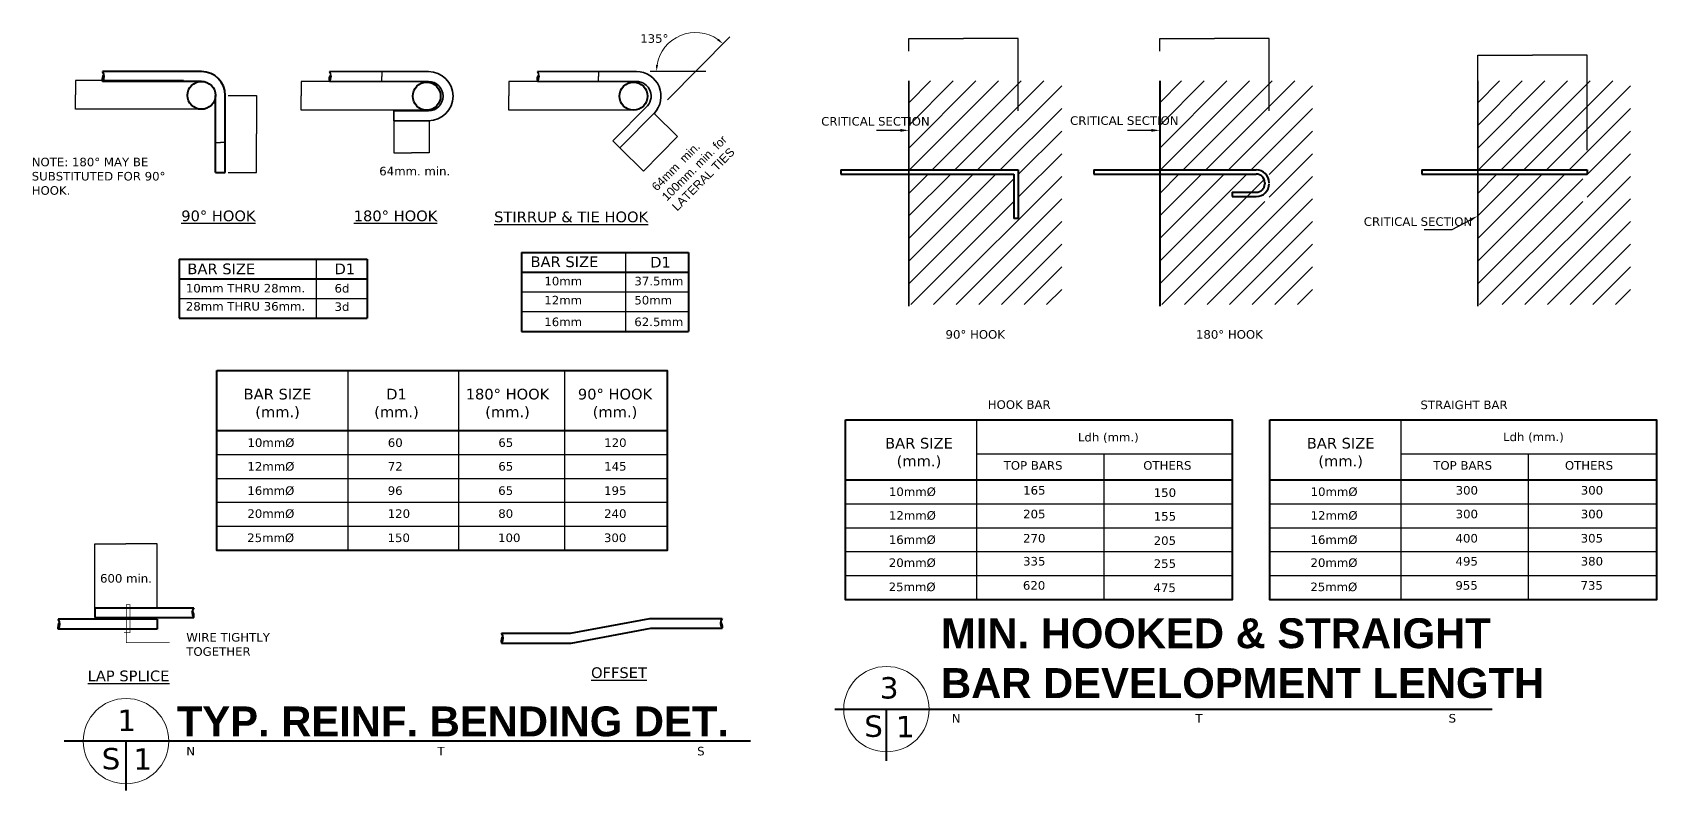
# Model space of a CAD drawing. Header units: inches. Extents: x -1 to 315328, y 6829 to 107833.
# Drawn here: x 88483 to 126511, y 29613 to 47365 of the extents above; entities that cross this region are included whole.
import ezdxf

# ---------------------------------------------------------------- set-up
doc = ezdxf.new("R2010")
doc.units = ezdxf.units.IN
doc.header["$MEASUREMENT"] = 0
for name, color, linetype, lineweight in [('aa.09', 4, 'Continuous', 9), ('aaline1', 5, 'Continuous', 40), ('aaline2', 5, 'Continuous', 35), ('aaline3', 6, 'Continuous', 30), ('aaline5', 1, 'Continuous', 18), ('aaline6', 1, 'Continuous', 15)]:
    doc.layers.add(name, color=color, linetype=linetype, lineweight=lineweight)
doc.layers.add('CKTLINE', color=6, linetype='Continuous')
doc.styles.get("Standard").update_dxf_attribs({"font": 'arial.ttf'})
doc.dimstyles.get("Standard").update_dxf_attribs({"dimtxt": 0.18, "dimasz": 0.18, "dimexe": 0.18, "dimexo": 0.0625, "dimgap": 0.09, "dimtad": 0, "dimtih": 1, "dimtoh": 1, "dimdec": 4, "dimzin": 0, "dimdsep": 46, "dimtxsty": 'Standard', "dimcen": 0.09, "dimadec": 0, "dimazin": 0, "dimtfac": 1, "dimtdec": 4, "dimtofl": 0, "dimtmove": 0, "dimatfit": 3, "dimfxl": 1, "dimtolj": 1, "dimtzin": 0, "dimarcsym": 0})

# ---------------------------------------------------------------- blocks, each defined once
blk = doc.blocks.new('*D313')
at = {"color": 0, "lineweight": -2, "transparency": 16777216}
for p, q in [((93066.98014430664, 45893.0636469754), (93728.62891282942, 45893.0636469754)), ((93728.44891282942, 45892.8836469754), (93728.44891282942, 44988.96973412298)), ((93728.44891282942, 44084.63091607001), (93728.44891282942, 44988.54482892243)), ((93066.98014430664, 44084.45091607001), (93728.62891282942, 44084.45091607001))]:
    blk.add_line(p, q, dxfattribs=at)
at = {"color": 0, "transparency": 16777216}
for points in [[(93728.41891282942, 45892.8836469754), (93728.47891282942, 45892.8836469754), (93728.44891282942, 45893.0636469754)], [(93728.41891282942, 44084.63091607001), (93728.47891282942, 44084.63091607001), (93728.44891282942, 44084.45091607001)]]:
    blk.add_solid(points, dxfattribs=at)
at = {"layer": 'Defpoints', "color": 0, "transparency": 16777216}
for p in [(93066.91764430664, 45893.0636469754), (93066.91764430664, 44084.45091607001), (93728.44891282942, 44084.45091607001)]:
    blk.add_point(p, dxfattribs=at)
at = {"color": 0, "transparency": 16777216, "insert": (93728.44891282942, 44988.75728152267), "char_height": 0.18, "attachment_point": 5}
blk.add_mtext('\\A1;{\\H1.3333x;12d}', dxfattribs=at)
blk = doc.blocks.new('*D314')
at = {"color": 0, "lineweight": -2, "transparency": 16777216}
for p, q in [((92766.9174767108, 44790.35860228821), (92766.9174767108, 44790.47610228821)), ((92767.0974767108, 44790.29610228821), (92882.13676962694, 44790.29610228821)), ((92997.50683639984, 44790.29610228821), (92882.4675434837, 44790.29610228821)), ((92997.68683639984, 44790.35860228821), (92997.68683639984, 44790.47610228821))]:
    blk.add_line(p, q, dxfattribs=at)
at = {"color": 0, "transparency": 16777216}
for points in [[(92767.0974767108, 44790.32610228821), (92767.0974767108, 44790.26610228821), (92766.9174767108, 44790.29610228821)], [(92997.50683639984, 44790.32610228821), (92997.50683639984, 44790.26610228821), (92997.68683639984, 44790.29610228821)]]:
    blk.add_solid(points, dxfattribs=at)
at = {"layer": 'Defpoints', "color": 0, "transparency": 16777216}
for p in [(92766.9174767108, 44790.29610228821), (92997.68683639984, 44790.29610228821), (92997.68683639984, 44790.29610228821)]:
    blk.add_point(p, dxfattribs=at)
at = {"color": 0, "transparency": 16777216, "insert": (92882.30215655532, 44790.29610228821), "char_height": 0.18, "attachment_point": 5}
blk.add_mtext('\\A1;{\\H1.3333x;d}', dxfattribs=at)
blk = doc.blocks.new('*D315')
at = {"color": 0, "lineweight": -2, "transparency": 16777216}
for p, q in [((92020.35927416987, 46239.44647508072), (89486.89433693545, 46239.44647508072)), ((89487.07433693545, 46239.26647508072), (89487.07433693545, 45903.11831365269)), ((89487.07433693545, 45566.54917598454), (89487.07433693545, 45902.69733741257)), ((92427.70305142316, 45566.36917598454), (89486.89433693545, 45566.36917598454))]:
    blk.add_line(p, q, dxfattribs=at)
at = {"color": 0, "transparency": 16777216}
for points in [[(89487.04433693545, 46239.26647508072), (89487.10433693544, 46239.26647508072), (89487.07433693545, 46239.44647508072)], [(89487.04433693545, 45566.54917598454), (89487.10433693544, 45566.54917598454), (89487.07433693545, 45566.36917598454)]]:
    blk.add_solid(points, dxfattribs=at)
at = {"layer": 'Defpoints', "color": 0, "transparency": 16777216}
for p in [(92020.42177416987, 46239.44647508072), (89487.07433693545, 45566.36917598454), (92427.76555142316, 45566.36917598454)]:
    blk.add_point(p, dxfattribs=at)
at = {"color": 0, "transparency": 16777216, "insert": (89487.07433693545, 45902.90782553259), "char_height": 0.18, "attachment_point": 5}
blk.add_mtext('\\A1;{\\H1.3333x;D1}', dxfattribs=at)
blk = doc.blocks.new('*D316')
at = {"color": 0, "lineweight": -2, "transparency": 16777216}
for p, q in [((96665.50626165394, 46450.576266225), (96665.50626165394, 46335.58354786197)), ((96665.56876165114, 46450.756266225), (96665.68626165393, 46450.756266225)), ((96665.50626165394, 46220.1669065385), (96665.50626165394, 46335.15962490153)), ((96665.56876165114, 46219.9869065385), (96665.68626165393, 46219.9869065385))]:
    blk.add_line(p, q, dxfattribs=at)
at = {"color": 0, "transparency": 16777216}
for points in [[(96665.47626165394, 46450.576266225), (96665.53626165394, 46450.576266225), (96665.50626165394, 46450.756266225)], [(96665.47626165394, 46220.1669065385), (96665.53626165394, 46220.1669065385), (96665.50626165394, 46219.9869065385)]]:
    blk.add_solid(points, dxfattribs=at)
at = {"layer": 'Defpoints', "color": 0, "transparency": 16777216}
for p in [(96665.50626165114, 46450.756266225), (96665.50626165394, 46450.756266225), (96665.50626165114, 46219.9869065385)]:
    blk.add_point(p, dxfattribs=at)
at = {"color": 0, "transparency": 16777216, "insert": (96665.50626165394, 46335.37158638171), "char_height": 0.18, "attachment_point": 5}
blk.add_mtext('\\A1;{\\H1.3333x;d}', dxfattribs=at)
blk = doc.blocks.new('*D317')
at = {"color": 0, "lineweight": -2, "transparency": 16777216}
for p, q in [((97305.14593677133, 46219.9891223008), (94771.68099953691, 46219.9891223008)), ((94771.8609995369, 46219.8091223008), (94771.8609995369, 45883.6609608761)), ((94771.8609995369, 45547.09182321128), (94771.8609995369, 45883.23998463598)), ((97712.48971402462, 45546.91182321128), (94771.68099953691, 45546.91182321128))]:
    blk.add_line(p, q, dxfattribs=at)
at = {"color": 0, "transparency": 16777216}
for points in [[(94771.8309995369, 46219.8091223008), (94771.8909995369, 46219.8091223008), (94771.8609995369, 46219.9891223008)], [(94771.8309995369, 45547.09182321128), (94771.8909995369, 45547.09182321128), (94771.8609995369, 45546.91182321128)]]:
    blk.add_solid(points, dxfattribs=at)
at = {"layer": 'Defpoints', "color": 0, "transparency": 16777216}
for p in [(97305.20843677133, 46219.9891223008), (94771.8609995369, 45546.91182321128), (97712.55221402462, 45546.91182321128)]:
    blk.add_point(p, dxfattribs=at)
at = {"color": 0, "transparency": 16777216, "insert": (94771.8609995369, 45883.45047275601), "char_height": 0.18, "attachment_point": 5}
blk.add_mtext('\\A1;{\\H1.3333x;D1}', dxfattribs=at)
blk = doc.blocks.new('*D320')
at = {"color": 0, "lineweight": -2, "transparency": 16777216}
for p, q in [((96940.62384818424, 45296.84696777913), (96940.62384818424, 44544.30605509658)), ((97772.28366916609, 45297.16855494722), (97772.28366916609, 44544.30605509658)), ((96940.80384818424, 44544.48605509658), (97356.1915392427, 44544.48605509658)), ((97772.1036691661, 44544.48605509658), (97356.71597810763, 44544.48605509658))]:
    blk.add_line(p, q, dxfattribs=at)
at = {"color": 0, "transparency": 16777216}
for points in [[(96940.80384818424, 44544.51605509658), (96940.80384818424, 44544.45605509658), (96940.62384818424, 44544.48605509658)], [(97772.1036691661, 44544.51605509658), (97772.1036691661, 44544.45605509658), (97772.28366916609, 44544.48605509658)]]:
    blk.add_solid(points, dxfattribs=at)
at = {"layer": 'Defpoints', "color": 0, "transparency": 16777216}
for p in [(96940.62384818424, 45296.90946777913), (97772.28366916609, 45297.23105494722), (97772.28366916609, 44544.48605509658)]:
    blk.add_point(p, dxfattribs=at)
at = {"color": 0, "transparency": 16777216, "insert": (97356.45375867517, 44544.48605509658), "char_height": 0.18, "attachment_point": 5}
blk.add_mtext('\\A1;{\\H1.3333x;4d}', dxfattribs=at)
blk = doc.blocks.new('*D318')
at = {"color": 0, "lineweight": -2, "transparency": 16777216}
for p, q in [((101736.1286976758, 46450.576266225), (101736.1286976758, 46335.58354786197)), ((101736.1911976722, 46450.756266225), (101736.3086976758, 46450.756266225)), ((101736.1286976758, 46220.1669065385), (101736.1286976758, 46335.15962490153)), ((101736.1911976722, 46219.9869065385), (101736.3086976758, 46219.9869065385))]:
    blk.add_line(p, q, dxfattribs=at)
at = {"color": 0, "transparency": 16777216}
for points in [[(101736.0986976758, 46450.576266225), (101736.1586976758, 46450.576266225), (101736.1286976758, 46450.756266225)], [(101736.0986976758, 46220.1669065385), (101736.1586976758, 46220.1669065385), (101736.1286976758, 46219.9869065385)]]:
    blk.add_solid(points, dxfattribs=at)
at = {"layer": 'Defpoints', "color": 0, "transparency": 16777216}
for p in [(101736.1286976722, 46450.756266225), (101736.1286976758, 46450.756266225), (101736.1286976722, 46219.9869065385)]:
    blk.add_point(p, dxfattribs=at)
at = {"color": 0, "transparency": 16777216, "insert": (101736.1286976758, 46335.37158638171), "char_height": 0.18, "attachment_point": 5}
blk.add_mtext('\\A1;{\\H1.3333x;d}', dxfattribs=at)
blk = doc.blocks.new('*D319')
at = {"color": 0, "lineweight": -2, "transparency": 16777216}
for p, q in [((102170.7536923804, 46219.9891223008), (99637.28875514684, 46219.9891223008)), ((99637.46875514684, 46219.8091223008), (99637.46875514684, 45883.6609608761)), ((99637.46875514684, 45547.09182321128), (99637.46875514684, 45883.23998463598)), ((102578.0974696337, 45546.91182321128), (99637.28875514684, 45546.91182321128))]:
    blk.add_line(p, q, dxfattribs=at)
at = {"color": 0, "transparency": 16777216}
for points in [[(99637.43875514684, 46219.8091223008), (99637.49875514684, 46219.8091223008), (99637.46875514684, 46219.9891223008)], [(99637.43875514684, 45547.09182321128), (99637.49875514684, 45547.09182321128), (99637.46875514684, 45546.91182321128)]]:
    blk.add_solid(points, dxfattribs=at)
at = {"layer": 'Defpoints', "color": 0, "transparency": 16777216}
for p in [(102170.8161923804, 46219.9891223008), (99637.46875514684, 45546.91182321128), (102578.1599696337, 45546.91182321128)]:
    blk.add_point(p, dxfattribs=at)
at = {"color": 0, "transparency": 16777216, "insert": (99637.46875514682, 45883.45047275601), "char_height": 0.18, "attachment_point": 5}
blk.add_mtext('\\A1;{\\H1.3333x;D1}', dxfattribs=at)
blk = doc.blocks.new('*D321')
at = {"color": 0, "lineweight": -2, "transparency": 16777216}
for p, q in [((103037.0046027338, 45471.64077553309), (103587.5409317196, 44925.75603548063)), ((103587.2863755693, 44925.75495552093), (103187.4859250217, 44522.54772838687)), ((102236.7287480309, 44664.54561624765), (102787.2650770168, 44118.66087619519)), ((102787.2639970571, 44118.91543234554), (103187.0644476047, 44522.12265947965))]:
    blk.add_line(p, q, dxfattribs=at)
at = {"color": 0, "transparency": 16777216}
for points in [[(103587.2650725601, 44925.77607853682), (103587.3076785785, 44925.73383250504), (103587.4131136646, 44925.88277357596)], [(102787.242694048, 44118.93655536143), (102787.2853000663, 44118.89430932966), (102787.1372589618, 44118.78761429052)]]:
    blk.add_solid(points, dxfattribs=at)
at = {"layer": 'Defpoints', "color": 0, "transparency": 16777216}
for p in [(103036.9602214646, 45471.68478181618), (103587.4131136646, 44925.88277357596), (102236.6843667618, 44664.58962253074)]:
    blk.add_point(p, dxfattribs=at)
at = {"color": 0, "transparency": 16777216, "insert": (103187.2751863132, 44522.33519393324), "char_height": 0.18, "attachment_point": 5}
blk.add_mtext('\\A1;{\\H1.3333x;6d}', dxfattribs=at)
blk = doc.blocks.new('*D322')
at = {"color": 0, "lineweight": -2, "transparency": 16777216}
for p, q in [((89941.1734996243, 33894.99670137916), (89941.1734996243, 35388.13871884449)), ((89941.3534996243, 35387.95871884449), (90671.34336204236, 35387.95871884449)), ((91402.04412523942, 35387.95871884449), (90672.05426282136, 35387.95871884449)), ((91402.22412523942, 33894.99670137916), (91402.22412523942, 35388.13871884449))]:
    blk.add_line(p, q, dxfattribs=at)
at = {"color": 0, "transparency": 16777216}
for points in [[(89941.3534996243, 35387.98871884448), (89941.3534996243, 35387.92871884449), (89941.1734996243, 35387.95871884449)], [(91402.04412523942, 35387.98871884448), (91402.04412523942, 35387.92871884449), (91402.22412523942, 35387.95871884449)]]:
    blk.add_solid(points, dxfattribs=at)
at = {"layer": 'Defpoints', "color": 0, "transparency": 16777216}
for p in [(91402.22412523942, 35387.95871884449), (89941.1734996243, 33894.93420137916), (91402.22412523942, 33894.93420137916)]:
    blk.add_point(p, dxfattribs=at)
at = {"color": 0, "transparency": 16777216, "insert": (90671.69881243186, 35387.95871884449), "char_height": 0.18, "attachment_point": 5}
blk.add_mtext('\\A1;{\\H1.3333x;42d}', dxfattribs=at)
blk = doc.blocks.new('*X328')
at = {"color": 0}
for p, q in [((26.42396450408462, 44.45518742434158), (27.99625868560993, 46.02748160586689)), ((26.42396450408462, 44.98551751023149), (27.46592859972002, 46.02748160586689)), ((26.42396450408462, 45.5158475961214), (26.93559851383011, 46.02748160586689)), ((26.44343190375854, 43.94432473812559), (28.52658877149984, 46.02748160586689)), ((26.97376198964844, 43.94432473812559), (29.05691885738975, 46.02748160586689)), ((27.50409207553836, 43.94432473812559), (29.58724894327966, 46.02748160586689)), ((28.03442216142827, 43.94432473812559), (30.00411610461953, 45.91401868131685)), ((28.56475224731818, 43.94432473812559), (30.00411610461953, 45.38368859542694)), ((28.98335338789038, 43.83259579280787), (30.00411610461953, 44.85335850953702)), ((28.98335338789038, 43.30226570691796), (30.00411610461953, 44.32302842364712)), ((26.42396450408462, 41.80353699489203), (28.46475224731819, 43.8443247381256)), ((26.42396450408462, 42.33386708078194), (27.93442216142828, 43.8443247381256)), ((26.42396450408462, 42.86419716667185), (27.40409207553837, 43.8443247381256)), ((26.42396450408462, 43.39452725256177), (26.87376198964846, 43.8443247381256)), ((26.42396450408462, 41.27320690900212), (28.88335338789038, 43.73259579280787)), ((26.9999494860145, 40.78853171915218), (30.00411610461953, 43.79269833775721)), ((26.46961940012459, 40.78853171915218), (28.88335338789038, 43.20226570691796)), ((27.53027957190441, 40.78853171915218), (30.00411610461953, 43.26236825186729)), ((28.06060965779432, 40.78853171915218), (30.00411610461953, 42.73203816597739)), ((28.59093974368423, 40.78853171915218), (30.00411610461953, 42.20170808008747)), ((29.12126982957414, 40.78853171915218), (30.00411610461953, 41.67137799419756)), ((29.65159991546405, 40.78853171915218), (30.00411610461953, 41.14104790830766))]:
    blk.add_line(p, q, dxfattribs=at)
blk = doc.blocks.new('*D329')
at = {"color": 0, "lineweight": -2, "transparency": 16777216}
for p, q in [((109002.9232477753, 46926.19369863623), (109002.9232477753, 47226.31136623867)), ((109003.1032477753, 47226.13136623867), (110282.3363718412, 47226.13136623867)), ((111562.1335613914, 47226.13136623867), (110282.9004373255, 47226.13136623867)), ((111562.3135613914, 45527.25290248191), (111562.3135613914, 47226.31136623867))]:
    blk.add_line(p, q, dxfattribs=at)
at = {"color": 0, "transparency": 16777216}
for points in [[(109003.1032477753, 47226.16136623867), (109003.1032477753, 47226.10136623867), (109002.9232477753, 47226.13136623867)], [(111562.1335613914, 47226.16136623867), (111562.1335613914, 47226.10136623867), (111562.3135613914, 47226.13136623867)]]:
    blk.add_solid(points, dxfattribs=at)
at = {"layer": 'Defpoints', "color": 0, "transparency": 16777216}
for p in [(111562.3135613914, 47226.13136623867), (109002.9232477753, 46926.13119863623), (111562.3135613914, 45527.19040248191)]:
    blk.add_point(p, dxfattribs=at)
at = {"color": 0, "transparency": 16777216, "insert": (110282.6184045834, 47226.13136623867), "char_height": 0.18, "attachment_point": 5}
blk.add_mtext('\\A1;Ldh', dxfattribs=at)
blk = doc.blocks.new('*D330')
at = {"color": 0, "lineweight": -2, "transparency": 16777216}
for p, q in [((114878.8670346251, 46926.19369863623), (114878.8670346251, 47226.31136623867)), ((114879.0470346251, 47226.13136623867), (116158.2801586902, 47226.13136623867)), ((117438.0773482396, 47226.13136623867), (116158.8442241745, 47226.13136623867)), ((117438.2573482396, 45527.25290248191), (117438.2573482396, 47226.31136623867))]:
    blk.add_line(p, q, dxfattribs=at)
at = {"color": 0, "transparency": 16777216}
for points in [[(114879.0470346251, 47226.16136623867), (114879.0470346251, 47226.10136623867), (114878.8670346251, 47226.13136623867)], [(117438.0773482396, 47226.16136623867), (117438.0773482396, 47226.10136623867), (117438.2573482396, 47226.13136623867)]]:
    blk.add_solid(points, dxfattribs=at)
at = {"layer": 'Defpoints', "color": 0, "transparency": 16777216}
for p in [(117438.2573482396, 47226.13136623867), (114878.8670346251, 46926.13119863623), (117438.2573482396, 45527.19040248191)]:
    blk.add_point(p, dxfattribs=at)
at = {"color": 0, "transparency": 16777216, "insert": (116158.5621914324, 47226.13136623867), "char_height": 0.18, "attachment_point": 5}
blk.add_mtext('\\A1;Ldh', dxfattribs=at)
blk = doc.blocks.new('*D331')
at = {"color": 0, "lineweight": -2, "transparency": 16777216}
for p, q in [((122324.0692333581, 46231.11713214303), (122324.0692333581, 46837.56718494002)), ((122324.2492333581, 46837.38718494002), (123603.5528349134, 46837.38718494002)), ((124883.2795469735, 46837.38718494002), (123603.9759454182, 46837.38718494002)), ((124883.4595469735, 44608.17833903051), (124883.4595469735, 46837.56718494002))]:
    blk.add_line(p, q, dxfattribs=at)
at = {"color": 0, "transparency": 16777216}
for points in [[(122324.2492333581, 46837.41718494002), (122324.2492333581, 46837.35718494002), (122324.0692333581, 46837.38718494002)], [(124883.2795469735, 46837.41718494002), (124883.2795469735, 46837.35718494002), (124883.4595469735, 46837.38718494002)]]:
    blk.add_solid(points, dxfattribs=at)
at = {"layer": 'Defpoints', "color": 0, "transparency": 16777216}
for p in [(124883.4595469735, 46837.38718494002), (122324.0692333581, 46231.05463214303), (124883.4595469735, 44608.11583903051)]:
    blk.add_point(p, dxfattribs=at)
at = {"color": 0, "transparency": 16777216, "insert": (123603.7643901658, 46837.38718494002), "char_height": 0.18, "attachment_point": 5}
blk.add_mtext('\\A1;Ld', dxfattribs=at)

msp = doc.modelspace()

# ---------------------------------------------------------------- linework, layer by layer
for p, q in [((108802.9231360439, 45072.72282244705), (108244.6916597614, 45072.72282244705)), ((114678.8669228946, 45072.72282244705), (114120.6354466121, 45072.72282244705)), ((122147.6377842048, 42973.57719240783), (121717.6213878739, 42744.00488583051)), ((121717.6213878739, 42744.00488583051), (121069.653713448, 42744.00488583051))]:
    msp.add_line(p, q)
at = {"const_width": 15.38462397927783}
msp.add_lwpolyline([(90626.13784920663, 33308.37880133188), (90765.16527492914, 33308.37880133188), (90765.16527492914, 33968.70404131268), (90681.74881949596, 33968.70404131268), (90681.74881949596, 33072.05187333791), (91696.64902727329, 33072.05187333791)], dxfattribs=at)
for points in [[(104517.7925732866, 47179.17373578533), (104550.7144106301, 47218.4929975784), (104652.2112773379, 47100.06785465375)], [(103132.1977954631, 46601.90053103521), (103081.0974515532, 46606.2140648792), (103093.7070219825, 46450.75626622498)], [(108802.9231360439, 45106.05617439988), (108802.9231360439, 45039.38947049415), (109002.9232477753, 45072.72282244705)], [(114678.8669228946, 45106.05617439988), (114678.8669228946, 45039.38947049415), (114878.8670346251, 45072.72282244705)], [(122131.9392453111, 43002.98243393269), (122163.3363230976, 42944.17195088297), (122324.0692333581, 43067.76842576661)]]:
    msp.add_solid(points)
at = {"layer": 'aaline1'}
for p, q in [((92439.99421715102, 46450.75626622498), (90123.4723292198, 46450.75626622498)), ((92439.99421715102, 46219.98690653848), (90123.4723292198, 46219.98690653848)), ((114878.8670346251, 46231.05463214303), (114878.8670346251, 40954.54911396271)), ((92766.9174767108, 44084.45091607), (92766.9174767108, 45893.06364697538)), ((92997.68683639984, 44084.45091607), (92997.68683639984, 45893.06364697538)), ((107409.2652491058, 44147.89660063869), (107409.2652491058, 44047.89654476676)), ((107409.2652491058, 44147.89660063869), (111562.3135613914, 44147.89660063869)), ((111562.3135613914, 44147.89660063869), (111562.3135613914, 43009.99104500259)), ((113337.1809155259, 44147.89660063869), (113337.1809155259, 44047.89654476676)), ((113337.1809155259, 44147.89660063869), (117138.2571806447, 44147.89660063869)), ((121016.2564728874, 44147.89660063869), (121016.2564728874, 44047.89654476676)), ((121016.2564728874, 44147.89660063869), (124883.4595469743, 44147.89660063869)), ((124883.4595469743, 44147.89660063869), (124883.4595469743, 44047.89654476676)), ((92766.9174767108, 44084.45091607), (92997.68683639984, 44084.45091607)), ((107409.2652491058, 44047.89654476676), (111462.3135055254, 44047.89654476676)), ((111462.3135055254, 44047.89654476676), (111462.3135055254, 43009.99104500259)), ((113337.1809155259, 44047.89654476676), (117138.2571806447, 44047.89654476676)), ((117338.257292376, 43847.89643304289), (117338.257292376, 43823.34707801431)), ((121016.2564728874, 44047.89654476676), (124883.4595469743, 44047.89654476676)), ((116571.0453803782, 43623.34696629044), (116571.0453803782, 43523.34691041851)), ((116571.0453803782, 43623.34696629044), (117138.2571806447, 43623.34696629044)), ((116571.0453803782, 43523.34691041851), (117138.2571806447, 43523.34691041851)), ((111562.3135613914, 43009.99104500259), (111462.3135055254, 43009.99104500259)), ((99933.5544000523, 42212.10379372819), (103847.4222832107, 42212.10379372819)), ((99933.5544000523, 42212.10379372819), (99933.5544000523, 40365.94891622275)), ((103847.4222832107, 42212.10379372819), (103847.4222832107, 40365.94891622275)), ((91915.36528076296, 42059.9008265131), (96321.90426767117, 42059.9008265131)), ((91915.36528076296, 42059.9008265131), (91915.36528076296, 40675.28466838069)), ((96321.90426767117, 42059.9008265131), (96321.90426767117, 40675.28466838069)), ((91915.36528076296, 41598.36210713341), (96321.90426767117, 41598.36210713341)), ((99933.5544000523, 41750.5650743485), (103847.4222832107, 41750.5650743485)), ((91915.36528076296, 40675.28466838069), (96321.90426767117, 40675.28466838069)), ((99933.5544000523, 40365.94891622275), (103847.4222832107, 40365.94891622275)), ((103347.1379796973, 38034.97673753396), (92798.30037599802, 38034.97673753396)), ((116574.9197291239, 36879.91307932159), (107523.3211758111, 36879.91307932159)), ((126511.0393998634, 36879.91307932159), (117459.4408465506, 36879.91307932159)), ((89941.1734996243, 33894.93420137916), (89941.1734996243, 33664.16484168597)), ((89941.1734996243, 33894.93420137916), (92257.69538755633, 33894.93420137916)), ((91401.47002550826, 33623.85331338723), (89084.9481375771, 33623.85331338723)), ((89941.1734996243, 33664.16484168597), (92257.69538755633, 33664.16484168597)), ((91401.47002550826, 33623.85331338723), (91401.47002550826, 33393.08395369406)), ((101078.1185230442, 33297.50572112747), (102940.5517980343, 33643.11888438629)), ((102940.5517980343, 33643.11888438629), (104630.1819856545, 33643.11888438629)), ((91401.47002550826, 33393.08395369406), (89084.9481375771, 33393.08395369406)), ((99465.28970758908, 33297.50572112747), (101078.1185230442, 33297.50572112747)), ((101099.3493145428, 33066.73636144094), (102961.782589533, 33412.34952469313)), ((102961.782589533, 33412.34952469313), (104630.1819856545, 33412.34952469313)), ((99465.28970758908, 33066.73636144094), (101099.3493145428, 33066.73636144094)), ((107272.4468163922, 31518.35586258312), (122661.3145020817, 31518.35586258312)), ((108479.9448449612, 30310.05841048618), (108479.9448449612, 31518.35586258312)), ((89228.47134041274, 30779.22517529331), (105293.3342510976, 30779.22517529331)), ((90672.76053977013, 29612.77764248117), (90672.76053977013, 30768.75683696059))]:
    msp.add_line(p, q, dxfattribs=at)
for points in [[(92798.30037599802, 39449.67574501698), (103347.1379796973, 39449.67574501698), (103347.1379796973, 35235.05186213987), (92798.30037599802, 35235.05186213987)], [(107523.3211758111, 38294.61208679792), (116574.9197291239, 38294.61208679792), (116574.9197291239, 34079.9882039208), (107523.3211758111, 34079.9882039208)], [(117459.4408465506, 38294.61208679792), (126511.0393998634, 38294.61208679792), (126511.0393998634, 34079.9882039208), (117459.4408465506, 34079.9882039208)]]:
    msp.add_lwpolyline(points, close=True, dxfattribs=at)
for centre in [(92439.99421715102, 45893.06364697538), (97713.75586111244, 45873.8328670054), (102555.805170097, 45873.8328670054)]:
    msp.add_circle(centre, 326.9232595596539, dxfattribs=at)
for centre, radius, start, end in [((89962.11362885236, 46335.37158638507), 198.3689857993186, 324.4321284687389, 35.56787153126113), ((92439.99421715102, 45893.06364697538), 557.6926192488213, 0, 90), ((90277.81589051738, 46267.43449797787), 161.472006391987, 138.6228062910408, 197.0882356536297), ((117138.2571806447, 43847.89643304289), 300.000167595912, 0, 90), ((117138.2571806447, 43847.89643304289), 200.0001117306118, 0, 90), ((117138.2571806447, 43823.34707801431), 200.0001117306118, 270, 0), ((117138.2571806447, 43823.34707801431), 300.000167595912, 270, 0), ((92419.05408792297, 33779.54952153921), 198.3689857993186, 144.4321284687389, 215.5678715312611), ((89239.29169887549, 33440.53154514011), 161.472006391987, 138.6228062910408, 197.0882356536297), ((88923.5894372096, 33508.46863354731), 198.3689857993186, 324.4321284687389, 35.56787153126113), ((92103.35182625713, 33711.61243313205), 161.472006391987, 342.9117643463703, 41.37719370895916), ((104791.5406860211, 33527.73420454634), 198.3689857993186, 144.4321284687389, 215.5678715312611), ((104475.8384243552, 33459.79711613918), 161.472006391987, 342.9117643463703, 41.37719370895916), ((99619.63326888828, 33114.18395288702), 161.472006391987, 138.6228062910408, 197.0882356536297), ((99303.93100722163, 33182.12104128752), 198.3689857993186, 324.4321284687389, 35.56787153126113)]:
    msp.add_arc(centre, radius, start, end, dxfattribs=at)
at = {"layer": 'aaline2'}
for p, q in [((97753.0233755919, 46450.75626622498), (95436.50148766069, 46450.75626622498)), ((102623.2966792585, 46450.75626622498), (100306.7747913264, 46450.75626622498)), ((97753.0233755919, 46219.98690653848), (95436.50148766069, 46219.98690653848)), ((102623.2966792585, 46219.98690653848), (100306.7747913264, 46219.98690653848)), ((109002.9232477753, 46231.05463214303), (109002.9232477753, 40954.54911396271)), ((122324.0692333581, 46231.05463214303), (122324.0692333581, 40954.54911396271)), ((102878.6836548391, 45641.32951809539), (102072.6624867736, 44828.61150251477)), ((96940.62384818424, 45527.67882746563), (96940.62384818424, 45296.90946777913)), ((97753.0233755919, 45527.67882746563), (96940.62384818424, 45527.67882746563)), ((97753.0233755919, 45296.90946777913), (96940.62384818424, 45296.90946777913)), ((103081.0696111417, 45515.94916367394), (102236.6843667618, 44664.58962253074)), ((102236.6843667618, 44664.58962253074), (102072.6624867736, 44828.61150251477))]:
    msp.add_line(p, q, dxfattribs=at)
for centre, radius, start, end in [((95275.14278729324, 46335.37158638507), 198.3689857993186, 324.4321284687389, 35.56787153126113), ((97753.0233755919, 45873.8328670054), 576.9233992229186, 270, 90), ((100145.416090959, 46335.37158638507), 198.3689857993186, 324.4321284687389, 35.56787153126113), ((102623.2966792585, 45873.8328670054), 576.9233992229186, 315.8086955977284, 90), ((95590.84504895908, 46267.43449797787), 161.4720063919865, 138.6228062910408, 197.0882356536297), ((97753.0233755919, 45873.8328670054), 346.1540395337511, 270, 90), ((100461.1183526256, 46267.43449797787), 161.4720063919865, 138.6228062910408, 197.0882356536297), ((102623.2966792585, 45873.8328670054), 346.1540395337511, 310.3010091837796, 90)]:
    msp.add_arc(centre, radius, start, end, dxfattribs=at)
at = {"layer": 'aaline3'}
for p, q in [((104812.191957109, 47261.36991320213), (103351.569226937, 45788.68300207032)), ((104247.6606362202, 46450.75626622498), (102943.952874077, 46450.75626622498)), ((102370.2462888214, 42212.10379372819), (102370.2462888214, 40365.94891622275)), ((95126.838819039, 42059.9008265131), (95126.838819039, 40675.28466838069)), ((91915.36528076296, 41136.82338775371), (96321.90426767117, 41136.82338775371)), ((99933.5544000523, 41289.02635496884), (103847.4222832107, 41289.02635496884)), ((99933.5544000523, 40827.48763558915), (103847.4222832107, 40827.48763558915)), ((95864.63987850654, 39449.67574501698), (95864.63987850654, 35235.05186213987)), ((98457.52295432892, 39449.67574501698), (98457.52295432892, 35235.05186213987)), ((100938.6619950269, 39449.67574501698), (100938.6619950269, 35235.05186213987)), ((110589.6606783196, 38294.61208679792), (110589.6606783196, 34079.9882039208)), ((120525.78034906, 38294.61208679792), (120525.78034906, 34079.9882039208)), ((103347.1379796973, 37474.99176245515), (92798.30037599802, 37474.99176245515)), ((110589.6606783196, 37498.8440412292), (116574.9197291239, 37498.8440412292)), ((113567.5480491966, 37498.8440412292), (113567.5480491966, 34079.9882039208)), ((120525.78034906, 37498.8440412292), (126511.0393998634, 37498.8440412292)), ((123503.6677199378, 37498.8440412292), (123503.6677199378, 34079.9882039208)), ((103347.1379796973, 36915.00678737633), (92798.30037599802, 36915.00678737633)), ((103347.1379796973, 36355.02181229749), (92798.30037599802, 36355.02181229749)), ((116574.9197291239, 36319.92810424275), (107523.3211758111, 36319.92810424275)), ((126511.0393998634, 36319.92810424275), (117459.4408465506, 36319.92810424275)), ((103347.1379796973, 35795.03683721868), (92798.30037599802, 35795.03683721868)), ((116574.9197291239, 35759.9431291639), (107523.3211758111, 35759.9431291639)), ((126511.0393998634, 35759.9431291639), (117459.4408465506, 35759.9431291639)), ((116574.9197291239, 35199.95815408509), (107523.3211758111, 35199.95815408509)), ((126511.0393998634, 35199.95815408509), (117459.4408465506, 35199.95815408509)), ((116574.9197291239, 34639.97317900628), (107523.3211758111, 34639.97317900628)), ((126511.0393998634, 34639.97317900628), (117459.4408465506, 34639.97317900628))]:
    msp.add_line(p, q, dxfattribs=at)
at = {"layer": 'aaline5'}
msp.add_arc((104008.218818481, 46450.75626622498), 914.5117964982512, 54.88578696005971, 170.3498590632028, dxfattribs=at)
at = {"layer": 'aaline6'}
for centre in [(108479.9448449612, 31518.35586258312), (90672.76053977013, 30768.75683696059)]:
    msp.add_circle(centre, 1000.000558653059, dxfattribs=at)

# ---------------------------------------------------------------- block references
at = {"layer": 'aa.09', "xscale": 1000.000558653059, "yscale": 1000.000558653059, "zscale": 1000.000558653059}
for p in [(82578.94398186106, 203.5473128825834), (88454.88776871178, 203.5473128825834), (95900.08996744477, 203.5473128825834)]:
    msp.add_blockref('*X328', p, dxfattribs=at)

# ---------------------------------------------------------------- texts
at = {"attachment_point": 1}
for s, insert, char_height, width in [('{\\fVerdana|b0|i0|c0|p34;135%%D}', (102713.4623927496, 47323.66561162352), 200.0001117306118, 2577.926032535782), ('{\\fVerdana|b0|i0|c0|p34;CRITICAL SECTION}', (106951.4607286746, 45385.40019794487), 200.0001117306118, 2438.042457179204), ('{\\fVerdana|b0|i0|c0|p34;CRITICAL SECTION}', (112779.0473986641, 45402.35389820635), 200.0001117306118, 2438.042457179204), ('{\\fVerdana|b0|i0|c0|p34;NOTE: 180%%D MAY BE SUBSTITUTED FOR 90%%D HOOK.}', (88464.71045188914, 44432.38664122668), 200.0001117306118, 3803.113114309728), ('{\\fVerdana|b0|i0|c0|p34;64mm. min.}', (96602.41068090941, 44219.0983815059), 200.0001117306118, 2182.329223932339), ('{\\fVerdana|b0|i0|c0|p34;\\L90%%D HOOK}', (91966.5588225383, 43196.05652307885), 250.0001396632647, 3803.113114309728), ('{\\fVerdana|b0|i0|c0|p34;\\L180%%D HOOK}', (96004.8220333847, 43196.05652307885), 250.0001396632647, 3803.113114309728), ('{\\fVerdana|b0|i0|c0|p34;\\LSTIRRUP & TIE HOOK}', (99292.25991688849, 43171.84907255144), 250.0001396632647, 3803.113114309728), ('{\\fVerdana|b0|i0|c0|p34;CRITICAL SECTION}', (119656.44796119, 43037.07262985662), 200.0001117306118, 2438.042457179204), ('{\\fVerdana|b0|i0|c0|p34;BAR SIZE}', (92109.5596287428, 41954.25971528809), 250.0001396632647, 3803.113114309728), ('{\\fVerdana|b0|i0|c0|p34;D1}', (95556.05526861164, 41954.25971528809), 250.0001396632647, 3803.113114309728), ('{\\fVerdana|b0|i0|c0|p34;BAR SIZE}', (100144.8903384051, 42120.98685325569), 250.0001396632647, 3803.113114309728), ('{\\fVerdana|b0|i0|c0|p34;D1}', (102946.4072429123, 42111.00452594043), 250.0001396632647, 3803.113114309728), ('{\\fVerdana|b0|i0|c0|p34;10mm THRU 28mm.}', (92074.03230711672, 41476.06376683558), 200.0001117306118, 3803.113114309728), ('{\\fVerdana|b0|i0|c0|p34;6d}', (95556.05526861164, 41474.3637009853), 200.0001117306118, 3803.113114309728), ('{\\fVerdana|b0|i0|c0|p34;10mm}', (100469.725397344, 41643.17496778691), 200.0001117306118, 1219.88855864293), ('{\\fVerdana|b0|i0|c0|p34;37.5mm}', (102576.8356906811, 41643.17496778691), 200.0001117306118, 1219.88855864293), ('{\\fVerdana|b0|i0|c0|p34;12mm}', (100468.2433112719, 41196.8755010427), 200.0001117306118, 1219.88855864293), ('{\\fVerdana|b0|i0|c0|p34;50mm}', (102575.3536046089, 41196.8755010427), 200.0001117306118, 1219.88855864293), ('{\\fVerdana|b0|i0|c0|p34;28mm THRU 36mm.}', (92074.03230711672, 41052.78060577853), 200.0001117306118, 3803.113114309728), ('{\\fVerdana|b0|i0|c0|p34;3d}', (95556.05526861164, 41044.77349367828), 200.0001117306118, 3803.113114309728), ('{\\fVerdana|b0|i0|c0|p34;16mm}', (100468.2433112719, 40688.62998191887), 200.0001117306118, 1219.88855864293), ('{\\fVerdana|b0|i0|c0|p34;62.5mm}', (102575.3536046089, 40688.62998191887), 200.0001117306118, 1219.88855864293), ('{\\fVerdana|b0|i0|c0|p34;90%%D HOOK}', (109862.8816048069, 40394.22144736021), 200.0001117306118, 2438.042457179204), ('{\\fVerdana|b0|i0|c0|p34;180%%D HOOK}', (115726.2971072512, 40394.22144736021), 200.0001117306118, 2438.042457179204), ('\\pxqc;{\\fVerdana|b0|i0|c0|p34;BAR SIZE\\P(mm.)}', (92914.45361935656, 39021.46655024632), 250.0001396632647, 2612.088160105796), ('\\pxqc;{\\fVerdana|b0|i0|c0|p34;D1\\P(mm.)}', (95700.00255120645, 39021.46655024632), 250.0001396632647, 2612.088160105796), ('\\pxqc;{\\fVerdana|b0|i0|c0|p34;180%%D HOOK\\P(mm.)}', (98299.52394736273, 39021.46655024632), 250.0001396632647, 2612.088160105796), ('\\pxqc;{\\fVerdana|b0|i0|c0|p34;90%%D HOOK\\P(mm.)}', (100817.4904824646, 39021.46655024632), 250.0001396632647, 2612.088160105796), ('{\\fVerdana|b0|i0|c0|p34;HOOK BAR}', (110852.2879775392, 38751.24899248037), 200.0001117306118, 2438.042457179204), ('{\\fVerdana|b0|i0|c0|p34;STRAIGHT BAR}', (120982.7137139632, 38745.0784987291), 200.0001117306118, 2438.042457179204), ('{\\fVerdana|b0|i0|c0|p34;10mm%%C}', (93516.73274840537, 37859.56682911093), 200.0001117306118, 1219.88855864293), ('{\\fVerdana|b0|i0|c0|p34;60}', (96803.28696316888, 37859.56682911093), 200.0001117306118, 1219.88855864293), ('{\\fVerdana|b0|i0|c0|p34;65}', (99391.007499773, 37859.56682911093), 200.0001117306118, 1219.88855864293), ('{\\fVerdana|b0|i0|c0|p34;120}', (101869.9835692202, 37859.56682911093), 200.0001117306118, 1219.88855864293), ('\\pxqc;{\\fVerdana|b0|i0|c0|p34;BAR SIZE\\P(mm.)}', (107934.7160105794, 37871.98516216682), 250.0001396632647, 2612.088160105796), ('{\\fVerdana|b0|i0|c0|p34;Ldh (mm.)}', (112962.3645979773, 37987.35757208031), 200.0001117306118, 1891.364116418857), ('\\pxqc;{\\fVerdana|b0|i0|c0|p34;BAR SIZE\\P(mm.)}', (117808.7346327009, 37871.98516216682), 250.0001396632647, 2612.088160105796), ('{\\fVerdana|b0|i0|c0|p34;Ldh (mm.)}', (122916.847350397, 37995.08655410539), 200.0001117306118, 1891.364116418857), ('{\\fVerdana|b0|i0|c0|p34;12mm%%C}', (93516.49111341883, 37304.24137051756), 200.0001117306118, 1219.88855864293), ('{\\fVerdana|b0|i0|c0|p34;72}', (96803.04532818234, 37304.24137051756), 200.0001117306118, 1219.88855864293), ('{\\fVerdana|b0|i0|c0|p34;65}', (99390.76586478727, 37304.24137051756), 200.0001117306118, 1219.88855864293), ('{\\fVerdana|b0|i0|c0|p34;145}', (101869.7419342336, 37304.24137051756), 200.0001117306118, 1219.88855864293), ('{\\fVerdana|b0|i0|c0|p34;TOP BARS}', (111224.0537363387, 37326.19586686889), 200.0001117306118, 1891.364116418857), ('{\\fVerdana|b0|i0|c0|p34;OTHERS}', (114492.4086964846, 37326.19586686889), 200.0001117306118, 1891.364116418857), ('{\\fVerdana|b0|i0|c0|p34;TOP BARS}', (121283.2547686208, 37326.19586686889), 200.0001117306118, 1891.364116418857), ('{\\fVerdana|b0|i0|c0|p34;OTHERS}', (124366.4273186069, 37326.19586686889), 200.0001117306118, 1891.364116418857), ('{\\fVerdana|b0|i0|c0|p34;16mm%%C}', (93514.71330799634, 36736.53383340364), 200.0001117306118, 1219.88855864293), ('{\\fVerdana|b0|i0|c0|p34;96}', (96801.26752275898, 36736.53383340364), 200.0001117306118, 1219.88855864293), ('{\\fVerdana|b0|i0|c0|p34;65}', (99388.98805936391, 36736.53383340364), 200.0001117306118, 1219.88855864293), ('{\\fVerdana|b0|i0|c0|p34;195}', (101867.9641288103, 36736.53383340364), 200.0001117306118, 1219.88855864293), ('{\\fVerdana|b0|i0|c0|p34;10mm%%C}', (108536.9951396282, 36710.08544103144), 200.0001117306118, 1219.88855864293), ('{\\fVerdana|b0|i0|c0|p34;165}', (111680.3193858691, 36743.7253327604), 200.0001117306118, 1219.88855864293), ('{\\fVerdana|b0|i0|c0|p34;150}', (114738.5924538972, 36689.02734593238), 200.0001117306118, 1219.88855864293), ('{\\fVerdana|b0|i0|c0|p34;10mm%%C}', (118411.0137617505, 36710.08544103144), 200.0001117306118, 1219.88855864293), ('{\\fVerdana|b0|i0|c0|p34;300}', (121807.1466730649, 36743.7253327604), 200.0001117306118, 1219.88855864293), ('{\\fVerdana|b0|i0|c0|p34;300}', (124737.0843012935, 36743.7253327604), 200.0001117306118, 1219.88855864293), ('{\\fVerdana|b0|i0|c0|p34;20mm%%C}', (93514.97413420834, 36198.26059665097), 200.0001117306118, 1219.88855864293), ('{\\fVerdana|b0|i0|c0|p34;120}', (96801.52834897267, 36198.26059665097), 200.0001117306118, 1219.88855864293), ('{\\fVerdana|b0|i0|c0|p34;80}', (99389.24888557679, 36198.26059665097), 200.0001117306118, 1219.88855864293), ('{\\fVerdana|b0|i0|c0|p34;240}', (101868.2249550231, 36198.26059665097), 200.0001117306118, 1219.88855864293), ('{\\fVerdana|b0|i0|c0|p34;12mm%%C}', (108536.7535046425, 36154.75998243806), 200.0001117306118, 1219.88855864293), ('{\\fVerdana|b0|i0|c0|p34;205}', (111680.0777508834, 36188.39987416702), 200.0001117306118, 1219.88855864293), ('{\\fVerdana|b0|i0|c0|p34;155}', (114738.3508189115, 36133.70188734567), 200.0001117306118, 1219.88855864293), ('{\\fVerdana|b0|i0|c0|p34;12mm%%C}', (118410.772126764, 36154.75998243806), 200.0001117306118, 1219.88855864293), ('{\\fVerdana|b0|i0|c0|p34;300}', (121806.9050380792, 36188.39987416702), 200.0001117306118, 1219.88855864293), ('{\\fVerdana|b0|i0|c0|p34;300}', (124736.842666307, 36188.39987416702), 200.0001117306118, 1219.88855864293), ('{\\fVerdana|b0|i0|c0|p34;25mm%%C}', (93510.8532545123, 35631.77136550323), 200.0001117306118, 1219.88855864293), ('{\\fVerdana|b0|i0|c0|p34;150}', (96797.40746927663, 35631.77136550323), 200.0001117306118, 1219.88855864293), ('{\\fVerdana|b0|i0|c0|p34;100}', (99385.12800588156, 35631.77136550323), 200.0001117306118, 1219.88855864293), ('{\\fVerdana|b0|i0|c0|p34;300}', (101864.1040753271, 35631.77136550323), 200.0001117306118, 1219.88855864293), ('{\\fVerdana|b0|i0|c0|p34;16mm%%C}', (108534.9756992192, 35587.05244532417), 200.0001117306118, 1219.88855864293), ('{\\fVerdana|b0|i0|c0|p34;270}', (111678.2999454601, 35620.6923370531), 200.0001117306118, 1219.88855864293), ('{\\fVerdana|b0|i0|c0|p34;205}', (114736.5730134881, 35565.99435023175), 200.0001117306118, 1219.88855864293), ('{\\fVerdana|b0|i0|c0|p34;16mm%%C}', (118408.9943213406, 35587.05244532417), 200.0001117306118, 1219.88855864293), ('{\\fVerdana|b0|i0|c0|p34;400}', (121805.127232655, 35620.6923370531), 200.0001117306118, 1219.88855864293), ('{\\fVerdana|b0|i0|c0|p34;305}', (124735.0648608836, 35620.6923370531), 200.0001117306118, 1219.88855864293), ('{\\fVerdana|b0|i0|c0|p34;20mm%%C}', (108535.2365254312, 35048.77920857814), 200.0001117306118, 1219.88855864293), ('{\\fVerdana|b0|i0|c0|p34;335}', (111678.5607716721, 35082.41910030041), 200.0001117306118, 1219.88855864293), ('{\\fVerdana|b0|i0|c0|p34;255}', (114736.833839701, 35027.72111347909), 200.0001117306118, 1219.88855864293), ('{\\fVerdana|b0|i0|c0|p34;20mm%%C}', (118409.2551475543, 35048.77920857814), 200.0001117306118, 1219.88855864293), ('{\\fVerdana|b0|i0|c0|p34;495}', (121805.3880588678, 35082.41910030041), 200.0001117306118, 1219.88855864293), ('{\\fVerdana|b0|i0|c0|p34;380}', (124735.3256870965, 35082.41910030041), 200.0001117306118, 1219.88855864293), ('{\\fVerdana|b0|i0|c0|p34;600 min.}', (90064.13080924109, 34681.55068669785), 200.0001117306118, 1219.88855864293), ('{\\fVerdana|b0|i0|c0|p34;25mm%%C}', (108531.1156457368, 34482.28997742376), 200.0001117306118, 1219.88855864293), ('{\\fVerdana|b0|i0|c0|p34;620}', (111674.4398919769, 34515.92986915269), 200.0001117306118, 1219.88855864293), ('{\\fVerdana|b0|i0|c0|p34;475}', (114732.7129600058, 34461.2318823247), 200.0001117306118, 1219.88855864293), ('{\\fVerdana|b0|i0|c0|p34;25mm%%C}', (118405.1342678582, 34482.28997742376), 200.0001117306118, 1219.88855864293), ('{\\fVerdana|b0|i0|c0|p34;955}', (121801.2671791727, 34515.92986915269), 200.0001117306118, 1219.88855864293), ('{\\fVerdana|b0|i0|c0|p34;735}', (124731.2048074012, 34515.92986915269), 200.0001117306118, 1219.88855864293), ('{\\fVerdana|b0|i0|c0|p34;WIRE TIGHTLY TOGETHER}', (92083.992553594, 33301.5855439094), 200.0001117306118, 2245.653501055575), ('{\\fVerdana|b0|i0|c0|p34;\\LLAP SPLICE}', (89775.55321085965, 32422.27950881355), 250.0001396632647, 3803.113114309728), ('{\\fVerdana|b0|i0|c0|p34;\\LOFFSET}', (101562.2444036501, 32498.04949053409), 250.0001396632647, 3803.113114309728), ('{\\fVerdana|b0|i0|c0|p34;3}', (108325.9407758999, 32267.95488820566), 500.0002793264359, 2245.653501055575), ('{\\fVerdana|b0|i0|c0|p34;1}', (90470.47275116952, 31506.6279435122), 500.0002793264359, 2245.653501055575), ('{\\fVerdana|b0|i0|c0|p34;S}', (107959.3290341707, 31370.32322035017), 500.0002793264359, 2245.653501055575), ('{\\fVerdana|b0|i0|c0|p34;1}', (108701.4947567835, 31361.66127279596), 500.0002793264359, 2245.653501055575), ('{\\fVerdana|b0|i0|c0|p34;N}', (110007.734583044, 31405.41765974523), 200.0001117306118, 2245.653501055575), ('{\\fVerdana|b0|i0|c0|p34;T}', (115712.4325537628, 31405.41765974523), 200.0001117306118, 2245.653501055575), ('{\\fVerdana|b0|i0|c0|p34;S}', (121642.2369742211, 31405.41765974523), 200.0001117306118, 2245.653501055575), ('{\\fVerdana|b0|i0|c0|p34;S}', (90103.86100944033, 30608.99627566338), 500.0002793264359, 2245.653501055575), ('{\\fVerdana|b0|i0|c0|p34;1}', (90846.02673205227, 30600.33432811583), 500.0002793264359, 2245.653501055575), ('{\\fVerdana|b0|i0|c0|p34;N}', (92083.992553594, 30635.80130404109), 200.0001117306118, 2245.653501055575), ('{\\fVerdana|b0|i0|c0|p34;T}', (97963.6435131387, 30635.80130404109), 200.0001117306118, 2245.653501055575), ('{\\fVerdana|b0|i0|c0|p34;S}', (104047.1634605648, 30635.80130404109), 200.0001117306118, 2245.653501055575)]:
    msp.add_mtext(s, dxfattribs=dict(at, insert=insert, char_height=char_height, width=width))
at = {"insert": (102961.6138226266, 43779.48121708783), "char_height": 200.0001117306118, "width": 2630.142248140467, "attachment_point": 1, "rotation": 45.24307706454403}
msp.add_mtext('64mm  min. \\P100mm. min. for LATERAL TIES', dxfattribs=at)
at = {"layer": 'CKTLINE', "linetype": 'Continuous', "char_height": 700.0003910571412, "width": 14849.18381438115, "attachment_point": 1}
for s, insert in [('\\pxql;{\\fSwis721 BdOul BT|b1|i0|c0|p82;MIN. HOOKED & STRAIGHT BAR DEVELOPMENT LENGTH}', (109756.73159365, 33646.09800338568)), ('{\\fSwis721 BdOul BT|b1|i0|c0|p82;TYP. REINF. BENDING DET.}', (91862.10446679755, 31581.63312443698))]:
    msp.add_mtext(s, dxfattribs=dict(at, insert=insert))

# ---------------------------------------------------------------- dimensions: what is measured, and where the dimension line sits
for base, p1, p2, picture, middle in [((111562.3135613914, 47226.13136623867), (109002.9232477753, 46926.13119863623), (111562.3135613914, 45527.19040248191), '*D329', (110282.6184045834, 47226.13136623867)), ((117438.2573482396, 47226.13136623867), (114878.8670346251, 46926.13119863623), (117438.2573482396, 45527.19040248191), '*D330', (116158.5621914324, 47226.13136623867))]:
    dim = msp.add_linear_dim(base=base, p1=p1, p2=p2, text='Ldh', dimstyle='Standard')
    dim.commit()
    dim.dimension.update_dxf_attribs({"geometry": picture, "text_midpoint": middle})
for base, p1, p2, text, picture, middle in [((124883.4595469735, 46837.38718494002), (122324.0692333581, 46231.05463214303), (124883.4595469735, 44608.11583903051), 'Ld', '*D331', (123603.7643901658, 46837.38718494002)), ((97772.28366916609, 44544.48605509658), (96940.62384818424, 45296.90946777913), (97772.28366916609, 45297.23105494722), '{\\H1.3333x;4d}', '*D320', (97356.45375867517, 44544.48605509658)), ((92997.68683639984, 44790.29610228821), (92766.9174767108, 44790.29610228821), (92997.68683639984, 44790.29610228821), '{\\H1.3333x;d}', '*D314', (92882.30215655532, 44790.29610228821)), ((91402.22412523942, 35387.95871884449), (89941.1734996243, 33894.93420137916), (91402.22412523942, 33894.93420137916), '{\\H1.3333x;42d}', '*D322', (90671.69881243186, 35387.95871884449))]:
    dim = msp.add_linear_dim(base=base, p1=p1, p2=p2, text=text, dimstyle='Standard', override={"dimtxsty": 'Standard'})
    dim.commit()
    dim.dimension.update_dxf_attribs({"geometry": picture, "text_midpoint": middle})
for base, p1, p2, text, picture, middle in [((96665.50626165394, 46450.756266225), (96665.50626165111, 46219.98690653848), (96665.50626165111, 46450.75626622498), '{\\H1.3333x;d}', '*D316', (96665.50626165394, 46335.37158638171)), ((101736.1286976758, 46450.756266225), (101736.1286976721, 46219.98690653848), (101736.1286976721, 46450.75626622498), '{\\H1.3333x;d}', '*D318', (101736.1286976758, 46335.37158638171)), ((89487.07433693545, 45566.36917598454), (92020.42177416984, 46239.44647508071), (92427.76555142313, 45566.36917598452), '{\\H1.3333x;D1}', '*D315', (89487.07433693545, 45902.90782553259)), ((94771.8609995369, 45546.91182321128), (97305.2084367713, 46219.98912230079), (97712.55221402459, 45546.91182321127), '{\\H1.3333x;D1}', '*D317', (94771.8609995369, 45883.45047275601)), ((99637.46875514684, 45546.91182321128), (102170.8161923804, 46219.98912230079), (102578.1599696336, 45546.91182321127), '{\\H1.3333x;D1}', '*D319', (99637.46875514682, 45883.45047275601)), ((93728.44891282942, 44084.45091607001), (93066.91764430661, 45893.06364697538), (93066.91764430661, 44084.45091607), '{\\H1.3333x;12d}', '*D313', (93728.44891282942, 44988.75728152267))]:
    dim = msp.add_linear_dim(base=base, p1=p1, p2=p2, angle=90, text=text, dimstyle='Standard', override={"dimtxsty": 'Standard'})
    dim.commit()
    dim.dimension.update_dxf_attribs({"geometry": picture, "text_midpoint": middle})
dim = msp.add_aligned_dim(p1=(102236.6843667618, 44664.58962253074), p2=(103036.9602214646, 45471.68478181618), distance=-775.1762501072895, text='{\\H1.3333x;6d}', dimstyle='Standard', override={"dimtxsty": 'Standard'})
dim.commit()
dim.dimension.update_dxf_attribs({"geometry": '*D321', "text_midpoint": (103187.2751863132, 44522.33519393324)})

doc.saveas('drawing.dxf')
